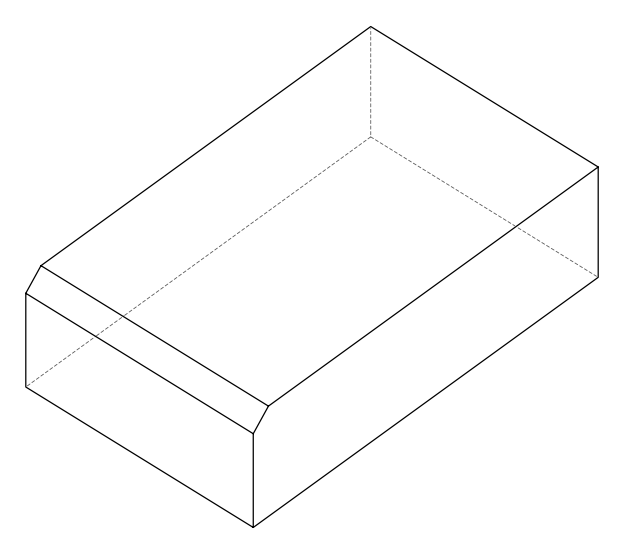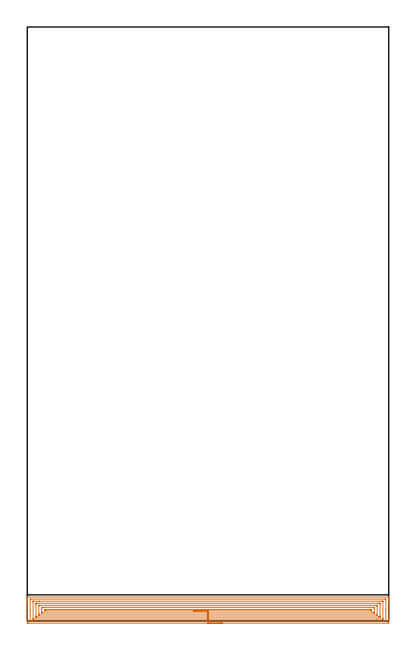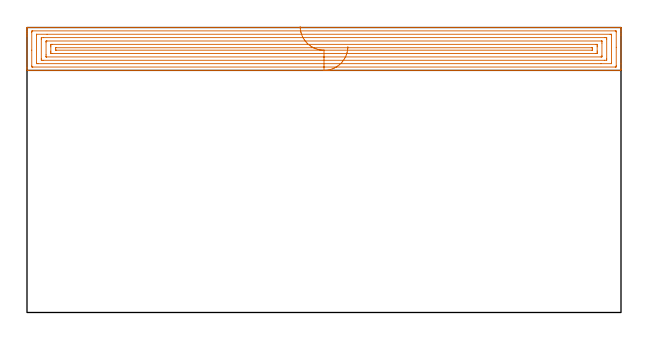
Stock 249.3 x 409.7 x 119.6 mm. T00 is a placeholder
(PLAN: 1 operations, 0 tool changes, 14.2 min)
(1 AREA_MILL | FG_CHAMFER_SURFACE | UGT0205_001 | 14.22 min | 40386 mm3)
(TOOL UGT0205_001 | Chamfer Mill 20 x 3 x 45 deg. | D20 FL50 Z2)
(OP 1 AREA_MILL)
G17 G21 G94 G90
T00 M6
G54
G17 G0 G90 X134.65 Y-1.5 S1061 M3
G43 Z129.6 H0
Z111.6
G94 G1 X134.612 Z110.728 F250.
X134.498 Z109.864
X134.309 Z109.012
X134.047 Z108.18
X133.713 Z107.374
X133.31 Z106.6
X132.842 Z105.864
X132.31 Z105.172
X131.721 Z104.529
X131.078 Z103.94
X130.386 Z103.408
X129.65 Z102.94
X128.876 Z102.537
X128.07 Z102.203
X127.238 Z101.941
X126.386 Z101.752
X125.522 Z101.638
X124.65 Z101.6
X0.605
X0.053 Y-1.494 Z101.604
X0.008 Y-1.491 Z101.606
X0.004 Y-0.944 Z102.153
X0. Y-0.342 Z102.755
Y12.675 Z115.77
Y13.278 Z116.372
Y13.851 Z116.947
Y14.167 Z117.263
Y14.74 Z117.836
Y15.056 Z118.151
Y15.688 Z118.787
Y16.105 Z119.204
X0.007 Y16.462 Z119.554
X0.01 Y16.497 Z119.588
X0.159 Y16.5 Z119.6
X249.141
X249.29 Y16.497 Z119.588
X249.293 Y16.462 Z119.554
X249.3 Y16.105 Z119.204
Y15.688 Z118.787
Y15.056 Z118.151
Y13.851 Z116.947
Y13.278 Z116.372
Y1.278 Z104.375
Y-0.944 Z102.153
X249.298 Y-1.233 Z101.864
X249.29 Y-1.492 Z101.606
X249.031 Y-1.499 Z101.599
X124.65 Y-1.5 Z101.6
Y-0.086 Z103.014
X2.419 Y-0.085 Z103.015
X2.39 Y-0.084 Z103.016
X2.01 Y-0.056 Z103.044
X2.001 Y0.331 Z103.431
X2. Y6.999 Z110.099
X2.001 Y14.554 Z117.654
X2.01 Y15.056 Z118.156
X2.361 Y15.084 Z118.184
X2.39 Y15.085 Z118.185
X246.88
X246.91 Y15.084 Z118.184
X247.29 Y15.056 Z118.156
X247.299 Y14.669 Z117.769
X247.3 Y8.195 Z111.295
X247.299 Y0.446 Z103.546
X247.29 Y-0.056 Z103.044
X246.939 Y-0.084 Z103.016
X246.91 Y-0.085 Z103.015
X124.65 Y-0.086 Z103.014
Y1.328 Z104.428
X4.569 Y1.329 Z104.429
X4.175 Y1.332 Z104.432
X4.045 Y1.335 Z104.435
X4.01 Y1.345 Z104.445
X4.005 Y1.433 Z104.533
X4.001 Y1.548 Z104.648
Y13.451 Z116.551
X4.007 Y13.625 Z116.725
X4.011 Y13.666 Z116.766
X4.027 Y13.668 Z116.768
X4.076 Y13.671 Z116.771
X8.415 Y13.672 Z116.772
X244.731 Y13.671 Z116.771
X245.125 Y13.668 Z116.768
X245.255 Y13.665 Z116.765
X245.29 Y13.655 Z116.755
X245.295 Y13.567 Z116.667
X245.299 Y13.451 Z116.551
Y1.549 Z104.649
X245.293 Y1.375 Z104.475
X245.289 Y1.334 Z104.434
X245.273 Y1.332 Z104.432
X245.224 Y1.329 Z104.429
X240.879 Y1.328 Z104.428
X124.65
Y2.743 Z105.843
X6.72
X6.067 Y2.745 Z105.845
X6.031 Y2.747 Z105.847
X6.015 Y2.749 Z105.849
X6.01 Y2.762 Z105.862
X6.006 Y2.861 Z105.961
X6.002 Y3.06 Z106.16
X6. Y3.459 Z106.559
Y11.5 Z114.6
X6.003 Y11.924 Z115.024
X6.006 Y12.136 Z115.236
X6.01 Y12.24 Z115.34
X6.019 Y12.251 Z115.351
X6.042 Y12.253 Z115.353
X6.093 Y12.255 Z115.355
X6.852 Y12.257 Z115.357
X6.984
X242.58
X243.233 Y12.255 Z115.355
X243.269 Y12.253 Z115.353
X243.285 Y12.251 Z115.351
X243.29 Y12.238 Z115.338
X243.294 Y12.139 Z115.239
X243.298 Y11.94 Z115.04
X243.3 Y11.541 Z114.641
Y3.5 Z106.6
X243.297 Y3.076 Z106.176
X243.294 Y2.864 Z105.964
X243.29 Y2.76 Z105.86
X243.281 Y2.749 Z105.849
X243.258 Y2.747 Z105.847
X243.207 Y2.744 Z105.844
X242.448 Y2.743 Z105.843
X242.316
X124.65
Y4.157 Z107.257
X8.248
X8.124 Y4.159 Z107.259
X8.043 Y4.163 Z107.263
X8.009 Y4.166 Z107.266
X8.007 Y4.178 Z107.278
X8.003 Y4.389 Z107.489
X8. Y5.023 Z108.123
X8.001 Y10.355 Z113.455
X8.005 Y10.611 Z113.711
X8.01 Y10.769 Z113.869
X8.024 Y10.836 Z113.936
X8.171 Y10.839 Z113.939
X8.405 Y10.842 Z113.942
X241.052 Y10.843 Z113.943
X241.176 Y10.841 Z113.941
X241.258 Y10.837 Z113.937
X241.291 Y10.834 Z113.934
X241.293 Y10.822 Z113.922
X241.297 Y10.611 Z113.711
X241.3 Y9.977 Z113.077
X241.299 Y4.644 Z107.744
X241.295 Y4.389 Z107.489
X241.29 Y4.231 Z107.331
X241.276 Y4.164 Z107.264
X241.129 Y4.161 Z107.261
X240.896 Y4.158 Z107.258
X124.65 Y4.157 Z107.257
Y5.571 Z108.671
X10.421 Y5.572 Z108.672
X10.125 Y5.573 Z108.673
X10.049 Y5.576 Z108.676
X10.016 Y5.578 Z108.678
X10.01 Y5.593 Z108.693
X10.003 Y5.694 Z108.794
X10.001 Y6.167 Z109.267
X10. Y6.586 Z109.686
Y8.364 Z111.464
X10.001 Y8.833 Z111.933
X10.003 Y9.25 Z112.35
X10.01 Y9.392 Z112.492
X10.019 Y9.422 Z112.522
X10.048 Y9.424 Z112.524
X10.123 Y9.426 Z112.526
X10.421 Y9.428 Z112.528
X10.716 Y9.429 Z112.529
X238.879 Y9.428 Z112.528
X239.175 Y9.427 Z112.527
X239.251 Y9.424 Z112.524
X239.284 Y9.422 Z112.522
X239.29 Y9.407 Z112.507
X239.297 Y9.306 Z112.406
X239.299 Y8.833 Z111.933
X239.3 Y8.414 Z111.514
Y6.636 Z109.736
X239.299 Y6.167 Z109.267
X239.297 Y5.75 Z108.85
X239.29 Y5.608 Z108.708
X239.281 Y5.577 Z108.677
X239.252 Y5.576 Z108.676
X239.177 Y5.574 Z108.674
X238.879 Y5.572 Z108.672
X238.584 Y5.571 Z108.671
X124.65
Y6.985 Z110.085
X12.276 Y6.986 Z110.086
X12.206
X12.136 Y6.989 Z110.089
X12.01 Y6.994 Z110.094
X12.007 Y7.056 Z110.156
X12.002 Y7.259 Z110.359
X12.003 Y7.944 Z111.044
X12.007 Y7.995 Z111.095
X12.009 Y8.004 Z111.104
X12.021 Y8.008 Z111.108
X12.065 Y8.011 Z111.111
X12.136 Y8.014 Z111.114
X237.024
X237.094 Y8.013 Z111.113
X237.164 Y8.011 Z111.111
X237.29 Y8.006 Z111.106
X237.293 Y7.944 Z111.044
X237.298 Y7.741 Z110.841
X237.297 Y7.056 Z110.156
X237.293 Y7.005 Z110.105
X237.291 Y6.996 Z110.096
X237.279 Y6.992 Z110.092
X237.235 Y6.988 Z110.088
X237.164 Y6.986 Z110.086
X124.65 Y6.985 Z110.085
X123.778 Z110.123
X122.914 Z110.237
X122.062 Z110.426
X121.23 Z110.688
X120.424 Z111.022
X119.65 Z111.425
X118.914 Z111.894
X118.222 Z112.425
X117.579 Z113.014
X116.99 Z113.657
X116.458 Z114.35
X115.99 Z115.085
X115.587 Z115.859
X115.253 Z116.665
X114.991 Z117.497
X114.802 Z118.349
X114.688 Z119.214
X114.65 Z120.085
G0 Z129.6
M5
M2
